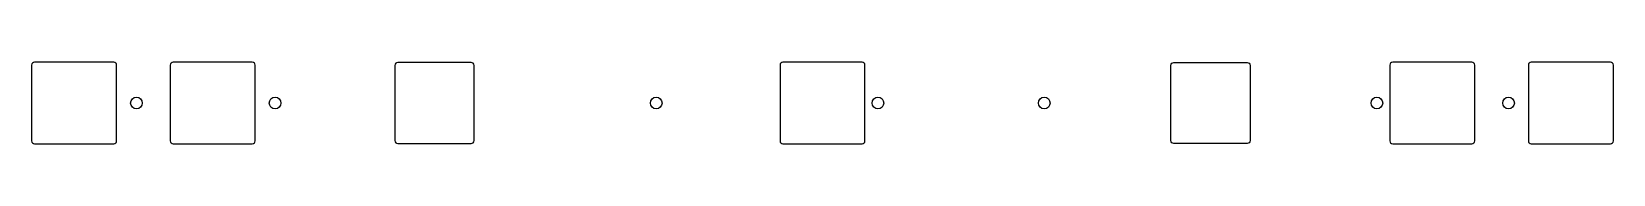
# Model space of a CAD drawing. Header units: millimetres. Extents: x -3 to 269, y -83 to -69.
import ezdxf

# ---------------------------------------------------------------- set-up
doc = ezdxf.new("R2010")
doc.units = ezdxf.units.MM
doc.header["$MEASUREMENT"] = 0

msp = doc.modelspace()

# ---------------------------------------------------------------- linework, layer by layer
for points in [[(11.5625, -83.2, 0.4142135624), (12.0625, -82.7), (12.0625, -69.7, 0.4142135624), (11.5625, -69.2), (-2.0375, -69.2, 0.4142123908), (-2.5375, -69.7), (-2.5375, -82.7, 0.4142123908), (-2.0375, -83.2)], [(-2.0375, -69.2, 0.4142123908), (-2.5375, -69.7), (-2.5375, -82.7, 0.4142123908), (-2.0375, -83.2), (11.5625, -83.2, 0.4142135624), (12.0625, -82.7), (12.0625, -69.7, 0.4142135624), (11.5625, -69.2)], [(21.775, -69.2, 0.4142123908), (21.275, -69.7), (21.275, -82.7, 0.4142123908), (21.775, -83.2), (35.375, -83.2, 0.4142135624), (35.875, -82.7), (35.875, -69.7, 0.4142135624), (35.375, -69.2)], [(21.775, -83.2), (35.375, -83.2, 0.4142135624), (35.875, -82.7), (35.875, -69.7, 0.4142135624), (35.375, -69.2), (21.775, -69.2, 0.4142123908), (21.275, -69.7), (21.275, -82.7, 0.4142123908)], [(72.975, -83.15, 0.4142123908), (73.475, -82.65), (73.475, -69.75, 0.4142123908), (72.975, -69.25), (60.375, -69.25, 0.4142123908), (59.875, -69.75), (59.875, -82.65, 0.4142123908), (60.375, -83.15)], [(72.975, -83.15, 0.4142123908), (73.475, -82.65), (73.475, -69.75, 0.4142123908), (72.975, -69.25), (60.375, -69.25, 0.4142123908), (59.875, -69.75), (59.875, -82.65, 0.4142123908), (60.375, -83.15)], [(126.55, -83.2), (140.15, -83.2, 0.4142135624), (140.65, -82.7), (140.65, -69.7, 0.4142135624), (140.15, -69.2), (126.55, -69.2, 0.4142123908), (126.05, -69.7), (126.05, -82.7, 0.4142123908)], [(126.05, -69.7), (126.05, -82.7, 0.4142123908), (126.55, -83.2), (140.15, -83.2, 0.4142135624), (140.65, -82.7), (140.65, -69.7, 0.4142135624), (140.15, -69.2), (126.55, -69.2, 0.4142123908)], [(206.8184, -69.75), (206.8184, -82.65, -0.4142135624), (206.3184, -83.15), (193.7184, -83.15, -0.4142135624), (193.2184, -82.65), (193.2184, -69.75, -0.4142135624), (193.7184, -69.25), (206.3184, -69.25, -0.4142135624)], [(206.3184, -83.15), (193.7184, -83.15, -0.4142135624), (193.2184, -82.65), (193.2184, -69.75, -0.4142135624), (193.7184, -69.25), (206.3184, -69.25, -0.4142135624), (206.8184, -69.75), (206.8184, -82.65, -0.4142135624)], [(245.425, -82.7), (245.425, -69.7, 0.4142135624), (244.925, -69.2), (231.325, -69.2, 0.4142123908), (230.825, -69.7), (230.825, -82.7, 0.4142123908), (231.325, -83.2), (244.925, -83.2, 0.4142135624)], [(245.425, -82.7), (245.425, -69.7, 0.4142135624), (244.925, -69.2), (231.325, -69.2, 0.4142123908), (230.825, -69.7), (230.825, -82.7, 0.4142123908), (231.325, -83.2), (244.925, -83.2, 0.4142135624)], [(269.2375, -82.7), (269.2375, -69.7, 0.4142135624), (268.7375, -69.2), (255.1375, -69.2, 0.4142123908), (254.6375, -69.7), (254.6375, -82.7, 0.4142123908), (255.1375, -83.2), (268.7375, -83.2, 0.4142135624)], [(269.2375, -69.7, 0.4142135624), (268.7375, -69.2), (255.1375, -69.2, 0.4142123908), (254.6375, -69.7), (254.6375, -82.7, 0.4142123908), (255.1375, -83.2), (268.7375, -83.2, 0.4142135624), (269.2375, -82.7)]]:
    msp.add_lwpolyline(points, format="xyb", close=True)
for centre in [(15.478125, -76.2), (15.478125, -76.2), (39.290625, -76.2), (39.290625, -76.2), (104.775, -76.2), (104.775, -76.2), (142.875, -76.2), (142.875, -76.2), (171.45, -76.2), (171.45, -76.2), (228.6, -76.2), (228.6, -76.2), (251.221875, -76.2), (251.221875, -76.2)]:
    msp.add_circle(centre, 1)

doc.saveas('drawing.dxf')
